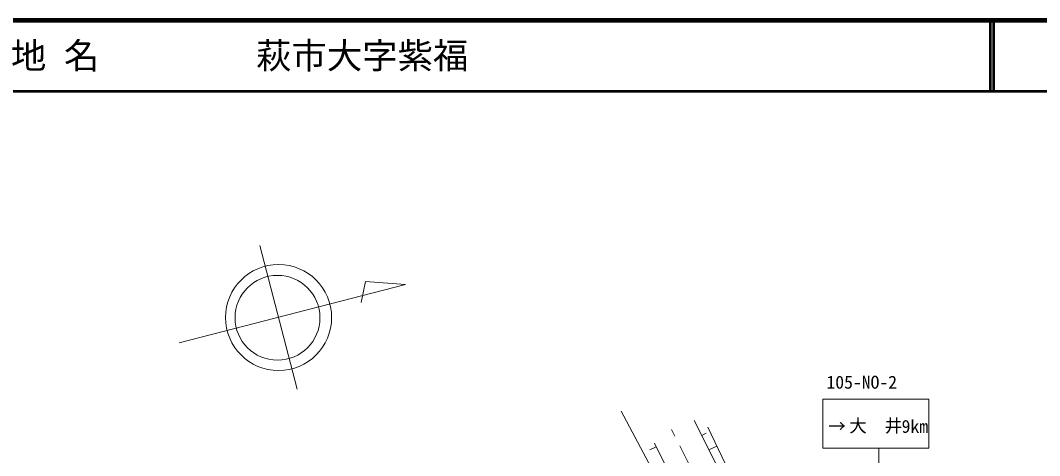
# Model space of a CAD drawing. Units: millimetres, scale not verified. Extents: x 40000 to 680000, y 20000 to 380000.
# Drawn here: x 371713 to 515757, y 318387 to 380000 of the extents above; entities that cross this region are included whole.
import ezdxf
from ezdxf.enums import TextEntityAlignment as Align

# ---------------------------------------------------------------- set-up
doc = ezdxf.new("R2010")
doc.units = ezdxf.units.MM
doc.header["$LTSCALE"] = 1000
doc.linetypes.add('CHAIN', pattern=[18.5, 12, -1.5, 3.5, -1.5])
for name, color, linetype, lineweight in [('M-BGD', 7, 'Continuous', 13), ('M-BMK', 2, 'Continuous', 13), ('M-STR-STRC', 7, 'Continuous', 13), ('M-TTL', 7, 'Continuous', 25), ('M-TTL-LINE', 7, 'Continuous', 50)]:
    doc.layers.add(name, color=color, linetype=linetype, lineweight=lineweight)
doc.layers.add('M-TTL-TXT', color=7, linetype='Continuous')
doc.styles.add('ＭＳ ゴシック', font='')
doc.styles.get('ＭＳ ゴシック').set_extended_font_data('MS Gothic')

msp = doc.modelspace()

# ---------------------------------------------------------------- linework, layer by layer
at = {"layer": 'M-BGD', "color": 3}
for p, q in [((405573, 348148), (410816, 327813)), ((420484, 343014), (419851, 340081)), ((426137, 342606), (420484, 343014)), ((394154, 334360), (426137, 342606))]:
    msp.add_line(p, q, dxfattribs=at)
at = {"layer": 'M-BGD'}
for p, q in [((456624, 324678), (466121, 306885)), ((466926, 323375), (478606, 300164)), ((467998, 321243), (468625, 321559)), ((476963, 305388), (468881, 322435)), ((466230, 310378), (461318, 320148)), ((461573, 319641), (460671, 319208)), ((469032, 319189), (470153, 319752))]:
    msp.add_line(p, q, dxfattribs=at)
at = {"layer": 'M-BGD', "color": 3}
for centre, radius in [((408205, 337939), 7500), ((408050, 337908), 6000)]:
    msp.add_circle(centre, radius, dxfattribs=at)
at = {"layer": 'M-BMK', "linetype": 'CHAIN'}
msp.add_line((480659, 287980), (463749, 322086), dxfattribs=at)
at = {"layer": 'M-STR-STRC'}
for p, q in [((485106, 319450), (485106, 326404)), ((485106, 326404), (500106, 326404)), ((500106, 326404), (500106, 319450)), ((485106, 319450), (500106, 319450)), ((493056, 313722), (493056, 319450))]:
    msp.add_line(p, q, dxfattribs=at)
at = {"layer": 'M-TTL', "color": 2, "lineweight": 140}
msp.add_line((680000, 380000), (40000, 380000), dxfattribs=at)
at = {"layer": 'M-TTL-LINE'}
for p, q in [((508747, 380000), (508747, 370000)), ((509247, 380000), (509247, 370000)), ((40000, 370000), (680000, 370000))]:
    msp.add_line(p, q, dxfattribs=at)

# ---------------------------------------------------------------- texts
at = {"layer": 'M-STR-STRC', "style": 'ＭＳ ゴシック'}
msp.add_text('105-NO-2', height=1833, dxfattribs=at).set_placement((485633, 327317), align=Align.BOTTOM_LEFT)
for s, p in [('→', (487127, 322556)), ('大\u3000井', (492592, 322618)), ('9km', (498125, 322529))]:
    msp.add_text(s, height=1833, dxfattribs=at).set_placement(p, align=Align.MIDDLE_CENTER)
at = {"layer": 'M-TTL-TXT', "style": 'ＭＳ ゴシック'}
for s, p in [('地 名', (370380, 375000)), ('萩市大字紫福', (405024, 375000))]:
    msp.add_text(s, height=3666, dxfattribs=at).set_placement(p, align=Align.MIDDLE_LEFT)

doc.saveas('drawing.dxf')
